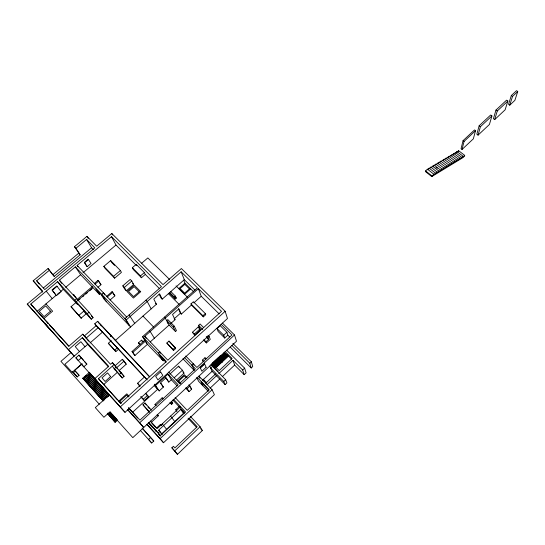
<?xml version="1.0" encoding="UTF-8"?>
<svg xmlns="http://www.w3.org/2000/svg" width="545" height="545" viewBox="0 0 545 545"><rect width="100%" height="100%" fill="white"/><g stroke="black" fill="none" stroke-linecap="round" stroke-linejoin="round"><path stroke-width="0.82" d="M427.457 169.175L427.328 169.877L429.167 168.16L435.455 173.133L433.609 174.863L433.752 174.162L427.457 169.175L425.611 170.898L425.481 171.6L431.769 176.594L462.787 157.709L464.531 156.068L464.708 155.373L458.583 150.658L456.839 152.293L457.01 151.592L463.148 156.32L462.964 157.014L464.708 155.373M429.167 168.16L429.031 168.861L430.87 167.145L437.144 172.104L436.995 172.806L438.827 171.082L432.56 166.143L430.727 167.846L430.87 167.145M432.417 166.845L432.56 166.143M431.769 176.594L433.752 174.162M442.165 169.059L440.346 170.762L440.503 170.067L434.242 165.142L434.099 165.844L435.918 164.14L442.165 169.059L442.015 169.754L443.828 168.051L437.587 163.153L435.775 164.842L435.918 164.14M435.455 173.133L435.305 173.828L437.144 172.104M437.587 163.153L437.437 163.847L439.25 162.165L445.476 167.049L445.32 167.744L447.125 166.048L440.898 161.177L439.1 162.86L439.25 162.165M438.827 171.082L438.677 171.784L440.503 170.067M440.748 161.879L440.898 161.177M452.009 163.084L450.225 164.76L450.388 164.065L444.182 159.229L444.025 159.923L445.81 158.254L452.009 163.084L451.839 163.779L453.617 162.103L447.431 157.294L445.653 158.956L445.81 158.254M443.828 168.051L443.671 168.746L445.476 167.049M447.431 157.294L447.275 157.989L449.046 156.333L455.225 161.129L455.055 161.824L456.826 160.162L450.654 155.373L449.475 156.476M448.889 157.028L449.046 156.333M447.125 166.048L446.961 166.743L448.76 165.053L442.547 160.203L441.348 161.32M450.654 155.373L450.49 156.074L452.255 154.426L458.413 159.195L458.243 159.889L460 158.234L453.849 153.479L452.091 155.121L452.255 154.426M448.76 165.053L448.596 165.755L450.388 164.065M453.849 153.479L453.685 154.174L455.436 152.532L461.574 157.273L461.397 157.968L463.148 156.32M455.436 152.532L455.266 153.234L457.01 151.592M453.617 162.103L453.454 162.798L455.225 161.129M458.413 151.36L458.583 150.658M456.826 160.162L456.656 160.857L458.413 159.195M463.059 140.651L461.05 148.703L462.031 149.459L473.339 138.839L475.54 130.671L474.538 129.921L463.059 140.651L464.061 141.414L462.031 149.459M460 158.234L459.823 158.929L461.574 157.273M479.15 125.779L476.841 134.227L478.06 135.146L489.424 124.478L491.917 115.915L490.677 114.995L479.15 125.779L480.39 126.706L478.06 135.146M495.984 110.049L493.429 118.681L494.683 119.607L505.133 109.79L507.865 101.057L506.591 100.137L495.984 110.049L497.265 110.989L494.683 119.607M511.319 95.539L508.54 104.327L509.732 105.192L514.875 100.355L517.75 91.519L516.544 90.654L511.319 95.539L512.525 96.404L509.732 105.192M117.55 400.01L98.461 378.659L114.137 364.496L112.413 362.629L110.546 364.292L82.765 334.167L68.949 346.13L30.779 304.055L57.593 281.663L87.275 313.709L91.301 319.22L93.059 317.701C87.479 309.117 79.202 302.754 73.418 294.348L75.741 297.529M200.083 426.721L202.352 430.536L177.438 454.346L174.707 450.906L200.083 426.721L190.321 416.353M177.438 454.346L171.866 447.792L173.433 446.3L174.911 447.915L197.174 426.728L189.02 418.049M218.763 373.638L232.981 360.313L234.643 365.082L244.18 374.653L246.108 372.828L244.63 368.168L226.645 350.197M230.235 347.111L251.211 367.991L252.73 366.547L251.368 361.798L232.858 343.445M146.918 424.48L163.534 442.724L214.396 394.682L212.08 389.709L198.891 376.091L199.981 378.319M209.764 365.981L212.1 371.329L225.085 384.586L226.911 382.863L225.65 379.729L212.523 366.363L211.624 364.251M244.18 374.653L242.668 370.021L244.63 368.168M251.211 367.991L249.821 363.256L251.368 361.798M140.372 430.461L151.708 442.996L153.785 441.048L142.143 428.002M210.043 388.197L219.88 378.952M222.34 376.643L234.643 365.082M163.534 442.724L160.162 438.582L212.08 389.709M225.085 384.586L223.804 381.466L225.65 379.729M150.672 437.41L148.56 439.386L151.708 442.996M207.018 384.641L216.903 375.376M180.865 409.37L183.44 413.43L161.64 433.915L158.677 430.169L180.865 409.37L184.36 413.09M160.741 435.986L158.261 432.894L159.828 431.429L158.677 430.169M433.023 166.273L434.242 165.142M176.934 411.489L175.783 409.724L179.428 406.311M156.51 428.084L160.448 424.398L161.422 425.447M442.99 160.346L444.182 159.229M180.272 407.013L157.226 428.581L150.359 421.074M205.683 383.237L215.575 373.972M464.061 141.414L475.54 130.671M512.525 96.404L517.75 91.519M480.39 126.706L491.917 115.915M497.265 110.989L507.865 101.057M189.987 386.037L191.677 389.15L189.006 391.644L187.282 388.551L189.987 386.037L188.843 384.845M219.451 358.828L225.255 353.426L226.195 354.277L220.384 359.686M151.169 422.47L158.295 415.835L157.43 414.663M225.255 353.426L213.115 364.98L212.605 364.462L224.812 353.078L222.544 355.381M213.197 365.177L219.662 359.162L218.402 357.534M219.887 359.182L225.698 353.78L219.948 359.325M169.958 402.619L171.607 404.383L172.751 403.314L171.389 401.209M212.523 366.363L210.683 368.079L223.804 381.466M213.708 365.695L226.141 354.127L226.638 354.625L220.248 360.579L219.751 360.081M213.797 365.886L220.248 359.877L219.662 359.162M214.9 367.126L227.531 355.333L226.584 354.482L220.248 360.579M214.308 366.41L220.759 360.395L220.248 359.877M214.389 366.601L220.759 360.395M220.684 360.94L227.027 354.829L221.849 359.857M220.63 360.797L221.127 361.301L227.476 355.183L231.7 359.319M215.568 366.771L221.427 361.301L220.841 360.592M219.744 363.14L220.916 362.05M221.515 361.512L227.919 355.538L221.57 361.655L218.286 357.602M215.493 367.834L221.938 361.819L221.427 361.301M216.161 367.487L228.478 356.185L223.968 352.615M202.624 380.172L212.1 371.329M206.105 367.276L201.922 371.274L200.26 367.82L204.552 363.842L206.16 367.337M212.516 362.997L220.453 355.606M212.012 363.747L218.477 357.731M218.572 358.113L224.37 352.724L225.303 353.576M218.627 358.263L220.95 356.103M212.523 364.264L218.988 358.249M155.754 405.494L154.991 404.431L162.151 397.809L163.234 398.967M127.292 409.39L143.723 427.491L139.711 422.756L234.507 334.957L222.503 323.13M200.322 367.875L204.613 363.897M224.724 338.043L223.736 335.209L226.89 332.3L220.248 325.733L217.087 328.621L218.136 331.496L224.724 338.043L227.851 335.148L226.89 332.3M176.566 380.042L184.006 373.175L182.411 370.225L178.522 366.185L169.754 374.231M202.91 361.212L202.413 360.116L204.981 357.738L206.133 358.91M203.455 339.944L206.419 342.928L210.275 339.385L209.11 336.449L207.917 335.25M140.848 396.815L144.296 400.555L148.519 396.671L145.835 393.49M132.524 412.354L157.648 389.273M149.282 412.286L142.974 404.792L144.922 403L151.544 410.181M159.195 390.929L163.391 387.066L160.598 382.733L166.082 377.705L168.78 382.106L171.334 379.749L167.983 374.149L155.57 385.519L159.195 390.929L154.221 385.615M174.216 377.76L182.411 370.225M116.194 418.635L113.844 420.788L116.419 418.873M116.657 419.159L114.532 421.551M115.704 420.474L116.882 419.398M54.214 276.363L48.062 268.522L33.177 280.818L42.728 291.173L27.25 304.083L68.493 349.658L82.329 337.648L87.704 344.358L64.896 364.258L72.131 372.344L81.443 364.169L125.03 412.34L227.469 318.512L225.146 311.29L181.376 268.542L163.016 284.606L111.854 233.546L96.676 246.197L86.982 236.346L74.44 246.715L80.129 254.808L54.214 276.363L53.233 275.314M117.563 420.161L114.988 422.075L117.345 419.923M206.419 342.928L205.935 341.776L208.565 339.365L207.849 337.607L209.11 336.449M144.296 400.555L143.315 399.253L147.566 395.357M112.563 414.5L110.233 416.625L112.788 414.745M113.013 415.011L110.683 417.136L112.652 415.787M113.462 415.522L111.132 417.654L113.108 416.298M113.912 416.039L111.575 418.172L113.558 416.816M114.368 416.557L112.256 418.928M114.825 417.075L112.481 419.214L114.464 417.845M115.281 417.593L112.938 419.732L115.506 417.831M115.738 418.11L113.387 420.256L115.962 418.349M194.735 335.168L194.272 334.105L200.056 328.853L198.216 327.007L192.433 332.252L194.735 335.168L200.499 329.923L198.598 325.351L200.083 323.996L203.619 327.531M110.335 411.966L108.019 414.071L110.56 412.211M110.778 412.47L108.687 414.82M111.221 412.974L109.129 415.324M111.664 413.485L109.572 415.835M112.113 413.989L109.79 416.107L111.18 415.29M125.03 412.34L120.282 406.897L225.146 311.29M173.542 350.462L172.997 349.447L175.17 347.478L168.984 341.102L166.818 343.057L173.542 350.462L175.701 348.493L175.17 347.478M139.758 386.255L137.565 383.258L144.554 376.908L146.653 379.15M146.121 338.329L144.909 336.306L167.826 360.197L221.522 311.324L198.38 288.673L143.383 337.546L147.47 344.276L163.275 360.804L164.229 359.938M203.34 316.849L202.903 315.739L205.315 313.559L193.38 301.739L190.968 303.892L191.438 305.03L203.34 316.849L205.744 314.669L205.315 313.559M122.243 377.964L124.069 376.322L121.31 372.705L116.092 367.058L114.341 368.808L122.243 377.964L112.365 366.267M89.462 372.255L82.717 378.223L100.866 398.32L107.494 392.359M100.866 398.32L101.125 398.599L107.74 392.645M175.483 331.53L176.478 330.631L174.291 326.183L167.833 319.608L166.825 320.508L173.283 327.089L175.483 331.53L169.107 325.024L164.638 317.033M101.125 398.599L101.881 399.444L108.496 393.476M101.881 399.444L102.14 399.723L108.748 393.762M106.595 396.215L102.392 400.003L82.717 378.223M109.497 394.6L102.889 400.561L103.148 400.841L104.347 399.757M109.531 394.778L95.307 407.612L103.911 417.279L109.783 411.938L132.81 437.642L236.489 341.238L234.507 334.957M107.351 397.046L109.15 395.425M96.806 393.824L103.455 387.856M97.071 394.11L103.714 388.149M119.464 374.361L121.31 372.705M173.283 327.089L174.291 326.183M97.828 394.948L104.47 388.987M98.086 395.234L104.722 389.28M98.843 396.072L105.478 390.111M99.101 396.358L105.73 390.404M99.858 397.196L106.486 391.235M100.117 397.482L106.738 391.521M93.747 390.438L100.423 384.47M178.358 308.688L180.422 313.232L174.155 318.839L175.027 319.724L170.714 323.58M94.019 390.731L100.682 384.77M94.769 391.569L101.431 385.601M134.949 355.49L132.851 352.37L145.515 341.054L144.698 340.203L132.033 351.505L134.138 354.631L134.949 355.49L147.47 344.276M150.161 341.988L169.107 325.024M180.422 313.232L181.301 314.111L191.438 305.03M193.836 302.884L201.228 296.269L198.38 288.673M95.034 391.855L101.69 385.894M124.022 361.144L116.63 367.752L114.92 365.899L122.312 359.305L124.022 361.144L126.222 364.189L118.912 370.736L124.069 376.322M103.605 384.634L117.182 372.473M95.791 392.7L102.446 386.732M96.056 392.986L102.705 387.025M89.653 385.901L96.349 379.933M89.925 386.201L96.615 380.24M139.69 344.767L138.484 342.859L141.502 340.175L143.022 341.763M90.681 387.039L97.371 381.071M90.947 387.331L97.637 381.371M91.703 388.176L98.386 382.209M91.976 388.469L98.652 382.508M92.725 389.307L99.408 383.339M92.997 389.6L99.667 383.639M86.566 382.488L93.29 376.52M86.846 382.788L93.556 376.827M87.595 383.625L94.312 377.658M87.874 383.925L94.578 377.964M99.973 384.647L94.748 378.68L108.68 366.288L82.329 337.648M88.624 384.763L95.334 378.795M146.66 343.432L142.558 336.681L197.488 287.801L181.138 271.798L126.188 319.963L130.596 327L104.252 299.437L100.716 294.014L95.784 288.864L99.388 294.348L100.532 293.367M88.896 385.063L95.6 379.102M175.408 296.133L176.28 298.088L175.231 299.021L174.352 297.066L175.408 296.133L170.742 291.48M118.701 349.066L115.812 351.627L114.729 350.128L117.631 347.56M84.223 377.447L86.669 375.273M83.474 379.061L90.211 373.087M83.753 379.368L90.484 373.4M84.502 380.206L91.24 374.231M84.782 380.505L91.512 374.544M85.538 381.343L92.262 375.376M85.817 381.65L92.534 375.682M190.709 288.884L184.598 294.307L178.808 288.571L184.912 283.182L183.706 280.219M72.315 371.554L77.267 376.908L79.086 375.307L74.672 370.389L82.247 363.733M73.377 372.746L75.23 371.118L79.086 375.307M115.812 351.627L108.339 343.282L111.235 340.727M86.853 364.135L83.828 366.805L75.878 357.827L78.977 355.115L86.853 364.135L84.468 361.512M115.22 340.55L156.429 304.233L153.779 299.048L159.651 293.891L162.212 299.137L184.312 279.66L181.138 271.798M81.409 357.793L78.303 360.504L75.878 357.827M90.007 342.982L102.617 331.98M147.164 379.926L97.173 326.489L98.086 327.749L86.158 338.118L84.243 336.04L96.165 325.692L94.762 323.771L97.603 321.305L149.643 376.745M71.218 352.404L60.951 361.335L99.299 404.227M126.317 290.792L124.376 287.406L131.781 281.022L130.221 279.442L122.816 285.812L124.778 289.204L126.317 290.792L133.654 284.456L131.781 281.022M110.09 299.975L114.872 295.853L112.699 292.324L112.066 291.67L106.622 296.344M141.441 277.739L140.487 275.893L144.364 272.555L136.202 264.38L132.34 267.69L133.327 269.564L141.441 277.739L145.29 274.414L144.364 272.555M81.157 318.123L86.212 313.784L84.094 310.895L76.13 302.393L71.041 306.726L81.157 318.123L71.041 306.726M87.275 313.709L89.067 312.169M107.256 296.998L112.699 292.324M78.991 315.269L84.094 310.895M141.577 263.296L147.831 257.935L169.454 279.36M114.641 278.175L113.558 276.335L120.391 270.511L110.649 260.605L103.836 266.369L104.953 268.249L114.641 278.175L121.433 272.377L120.391 270.511M76.137 301.814L92.868 287.528M78.814 300.016L80.081 298.939M82.622 296.78L83.889 295.697M85.797 294.082L87.697 292.461M89.605 290.839L92.146 288.68M97.95 287.29L100.975 284.715L98.679 281.097L97.984 280.368L94.312 283.489M74.897 300.132L76.688 298.612L59.378 280.171L75.339 266.846L126.188 319.963M77.131 299.443L92.364 286.507M95.007 284.218L98.679 281.097M43.77 318.661L52.613 311.181L45.93 303.899M30.779 304.055L37.108 311.318L56.155 295.308L52 289.974L56.796 285.962L61.176 291.67L56.455 295.635L52.306 290.308L57.102 286.288M57.334 294.32L59.691 292.338M60.87 291.343L63.295 289.306L57.593 281.663M65.693 287.297L80.646 274.734L75.339 266.846M82.997 272.759L115.996 245.032L111.5 236.653L77.09 265.388L77.969 266.709M88.508 259.454L84.632 262.704L87.18 266.675L91.015 263.46L88.208 259.147L84.332 262.39L86.88 266.369M43.443 287.889L91.58 247.791L86.587 239.466L75.946 248.275L80.129 254.808M52.736 274.789L78.644 253.268M39.22 283.972L36.665 280.784L49.554 270.116M435.973 167.315L437.226 168.303M425.611 170.898L431.906 175.899M184.312 279.66L195.001 290.158M201.228 296.269L219.145 313.852M184.912 283.182L193.707 291.834M221.134 324.261L231.986 334.971L196.874 367.459L185.729 356.001M227.851 335.148L229.534 336.817M176.069 285.907L187.48 297.216M217.087 328.621L223.736 335.209M190.968 303.892L202.903 315.739M231.863 345.421L249.821 363.256M175.122 296.93L176.28 298.088M169.686 292.413L174.352 297.066M169.434 293.224L175.231 299.021M111.5 236.653L161.456 286.622L124.9 318.621L129.335 325.678M168.412 293.673L179.073 304.342M225.051 351.416L232.116 358.494L219.172 370.614L212.039 363.365M198.598 325.351L202.72 329.48M232.981 360.313L242.668 370.021M115.996 245.032L135.991 265.088M145.29 274.414L159.665 288.83M200.042 329.466L198.216 327.007M206.657 336.408L207.849 337.607M206.18 336.98L208.565 339.365M132.34 267.69L140.487 275.893M204.157 339.978L205.935 341.776M162.212 299.137L160.939 297.856L159.099 294.102M192.433 332.252L194.272 334.105M221.072 361.151L222.013 362.016M155.584 303.374L156.429 304.233M132.626 283.407L133.654 284.456M114.586 265.408L111.732 262.506L110.649 260.605M210.922 364.407L218.054 371.656M86.587 239.466L94.823 247.852L44.799 289.586L36.665 280.784M145.944 300.206L147.232 301.521L151.163 308.872M202.413 360.116L204.137 361.873M91.58 247.791L93.318 249.562M103.836 266.369L113.558 276.335M122.816 285.812L124.376 287.406M175.701 348.493L168.984 341.102M184.265 357.343L195.403 368.815L179.55 383.482L168.705 372.099M142.974 316.086L153.581 327.027M203.101 379.163L206.623 382.788M74.44 246.715L75.946 248.275M182.902 358.733L194.081 370.266M202.801 379.749L203.966 380.955M166.818 343.057L172.997 349.447M197.154 377.29L209.171 389.723L187.228 410.351L175.088 397.469M149.548 330.461L154.364 338.22M208.19 391.215L198.605 381.289L196.752 377.59M114.872 295.853L112.066 291.67M100.975 284.715L97.984 280.368M129.131 314.921L134.731 323.355M182.902 372.031L184.006 373.175M187.099 377.542L184.367 374.708L177.486 381.064L180.211 383.918M185.886 377.61L184.285 375.941L178.753 381.057L180.886 383.292M77.09 265.388L126.672 317.074M142.558 336.681L166.354 361.533L120.656 403.13L98.461 378.659M190.552 387.972L191.677 389.15M80.646 274.734L99.388 294.348M186.145 387.359L187.282 388.551M185.62 388.094L189.006 391.644M138.484 342.859L140.004 344.46M167.983 374.149L178.12 384.804L139.936 420.127L128.613 407.68M171.334 379.749L177.193 385.915M107.808 413.805L110.465 416.864M168.78 382.106L165.585 377.624M132.033 351.505L132.851 352.37M163.391 387.066L160.53 383.251M173.562 399.26L185.511 411.966L160.394 435.578L148.506 422.559M200.655 428.731L202.352 430.536M172.806 400.003L184.905 412.878M149.453 376.697L100.008 324.03L101.356 325.917M188.025 418.322L196.622 427.484M91.362 315.896L93.059 317.701M171.219 401.679L172.751 403.314M154.719 384.62L155.57 385.519M63.295 289.306L77.145 304.103M83.385 310.766L91.301 319.22M175.783 409.724L176.818 410.828M94.762 323.771L146.775 379.354M96.165 325.692L98.086 327.749M108.339 343.282L114.729 350.128M126.222 364.189L122.312 359.305M170.592 416.073L174.768 421.578M137.565 383.258L140.188 386.078M145.644 393.572L148.519 396.671M154.991 404.431L156.074 405.596M141.005 396.753L143.315 399.253M157.178 414.616L158.295 415.835M42.687 292.066L33.177 280.818M147.94 406.965L149.575 408.736M162.246 423.881L166.579 429.283M87.704 344.358L108.394 366.86M142.974 404.792L149.589 411.986M129.049 396.297L126.808 393.844L118.667 401.243L120.908 403.709M128.354 396.937L126.685 395.111L119.948 401.236L121.617 403.075M151.721 423.07L155.597 427.307M148.696 422.423L158.261 432.894M171.866 447.792L174.707 450.906M148.274 422.811L152.859 427.839M155.155 430.352L156.299 431.606M158.595 434.12L160.319 436.007M147.007 424.146L160.162 438.582M128.674 408.123L137.667 418.008M127.721 409.547L139.711 422.756M37.108 311.318L48.341 323.703M49.486 324.963L68.915 346.382M142.361 428.452L153.785 441.048M94.748 378.68L120.282 406.897M102.14 399.723L103.148 400.841M73.582 372.794L77.267 376.908M110.233 416.625L114.988 422.075M27.25 304.083L74.188 356.151L68.493 349.658M47.974 327.123L45.037 323.791L52.068 331.646L49.166 328.356M51.196 326.632L54.071 329.936M47.061 322.075L48.519 323.75M107.256 413.151L115.213 422.314M78.977 355.115L83.371 360.231M127.373 409.404L128.416 410.623M79.454 351.552L75.258 346.6L80.878 341.715L84.972 346.736M128.763 408.13L129.799 409.356M46.236 291.146L52.204 298.626M84.686 336.251L88.562 341.156M159.828 431.429L162.287 434.535M82.765 334.167L84.243 336.04M113.939 368.658L114.906 369.905M112.413 362.629L113.919 364.591M114.137 364.496L117.543 368.945M160.448 424.398L161.3 425.509M144.922 403L146.435 404.983M48.062 268.522L48.995 269.775M49.929 271.029L52.272 274.162M76.13 302.393L77.431 304.158M59.378 280.171L61.735 283.366M97.603 321.305L98.972 323.212M162.151 397.809L162.887 398.892M154.296 384.164L157.941 389.593M170.231 402.285L171.607 404.383M106.548 301.835L101.697 294.382L103.461 292.876L104.742 294.865M141.502 340.175L142.293 341.449M86.982 236.346L88.229 238.444M162.11 359.591L158.309 353.126L159.774 351.804L160.612 353.249M163.275 360.804L160.564 356.192L166.027 362.411M178.522 366.185L179.339 367.677M111.854 233.546L112.597 234.95M136.202 264.38L136.85 265.64M167.152 322.006L167.874 323.423M194.313 370.15L191.806 365.109L193.271 363.753L193.979 365.205M202.869 385.703L200.982 381.881L208.163 389.314L208.885 390.813M175.027 319.724L172.527 314.506L178.896 308.817L181.301 314.111M204.981 357.738L205.465 358.848M221.938 361.819L222.074 362.159M109.933 334.65A1.451 1.288 -34.2 0 1 110.826 335.938M109.763 334.637A1.11 0.981 -34.1 0 1 109.967 334.8M110.914 336.006A1.281 1.131 -34.2 0 1 110.928 336.313M110.424 335.298A1.281 1.131 -34.2 0 1 110.655 335.482M160.639 371.908L155.7 376.411L157.975 379.926L162.846 375.471L160.639 371.908M110.581 376.581L105.096 381.493L102.01 377.849L107.576 372.889L110.581 376.581M189.422 288.898L184.68 293.101L180.088 288.557L184.83 284.374L189.422 288.898M139.159 291.732L133.552 296.609L128.538 291.473L134.145 286.629L139.159 291.732M140.699 291.718L133.409 298.06L127.005 291.486L134.281 285.192L140.699 291.718M50.494 311.202L44.07 316.631L39.22 311.297L45.637 305.902L50.494 311.202M111.126 336.715A1.56 1.383 -34.2 0 0 110.254 334.964A1.56 1.383 -34.2 0 1 111.105 336.687"/></g></svg>
